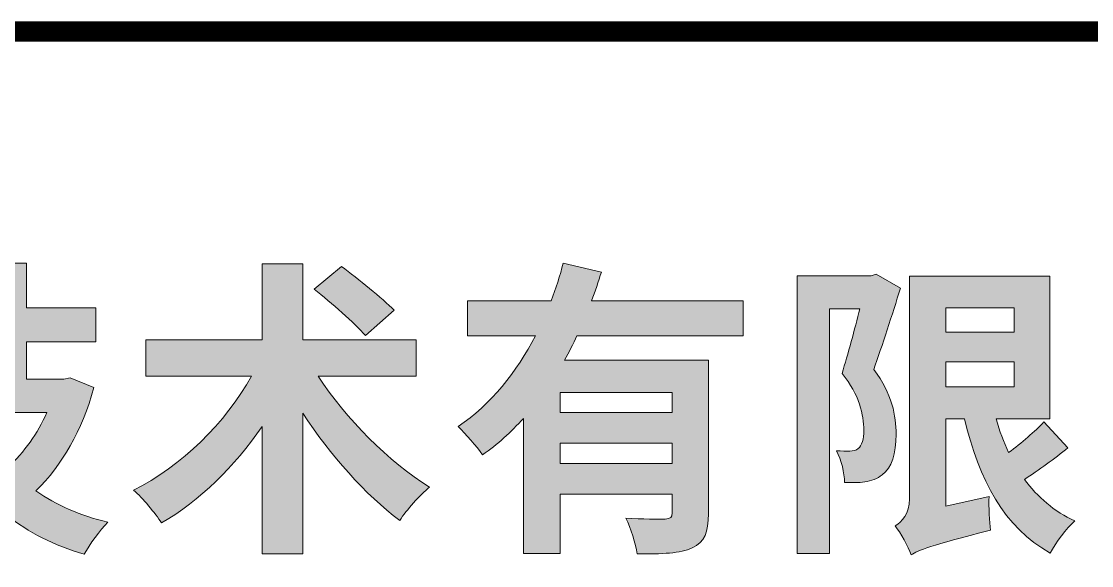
# Model space of a CAD drawing. Extents: x 148 to 221443, y -36682 to 6758.
# Drawn here: x 86883.9 to 87201.2, y -35960.6 to -35799.2 of the extents above; entities that cross this region are included whole.
import ezdxf

# ---------------------------------------------------------------- set-up
doc = ezdxf.new("R2010")
doc.units = 0
doc.header["$LTSCALE"] = 10
doc.header["$MEASUREMENT"] = 0
doc.layers.add('图层 1', color=7, linetype='Continuous')
doc.layers.add('图框层', color=7, linetype='Continuous', lineweight=15)

# ---------------------------------------------------------------- blocks, each defined once
blk = doc.blocks.new('block 5')
at = {"layer": '图层 1', "true_color": 0x0f208a}
h = blk.add_hatch(color=166, dxfattribs=at)
h.dxf.hatch_style = 2
edge = h.paths.add_edge_path()
edge.add_spline(control_points=[(114.862, -147.003), (114.692, -147.052), (114.517, -147.1), (114.343, -147.144), (114.343, -147.144), (114.343, -148.303), (114.343, -148.303), (114.343, -148.584), (114.289, -148.72), (114.124, -148.812), (113.964, -148.899), (113.732, -148.914), (113.392, -148.914), (113.368, -148.769), (113.295, -148.541), (113.227, -148.39), (113.416, -148.395), (113.615, -148.395), (113.679, -148.395), (113.751, -148.395), (113.77, -148.371), (113.77, -148.298), (113.77, -148.298), (113.77, -147.299), (113.77, -147.299), (113.77, -147.299), (113.3, -147.415), (113.3, -147.415), (113.3, -147.415), (113.15, -146.867), (113.15, -146.867), (113.329, -146.833), (113.538, -146.785), (113.77, -146.727), (113.77, -146.727), (113.77, -145.868), (113.77, -145.868), (113.77, -145.868), (113.213, -145.868), (113.213, -145.868), (113.213, -145.868), (113.213, -145.335), (113.213, -145.335), (113.213, -145.335), (113.77, -145.335), (113.77, -145.335), (113.77, -145.335), (113.77, -144.413), (113.77, -144.413), (113.77, -144.413), (114.343, -144.413), (114.343, -144.413), (114.343, -144.413), (114.343, -145.335), (114.343, -145.335), (114.343, -145.335), (114.818, -145.335), (114.818, -145.335), (114.818, -145.335), (114.818, -145.868), (114.818, -145.868), (114.818, -145.868), (114.343, -145.868), (114.343, -145.868), (114.343, -145.868), (114.343, -146.586), (114.343, -146.586), (114.343, -146.586), (114.789, -146.474), (114.789, -146.474), (114.789, -146.474), (114.862, -147.003), (114.862, -147.003)], knot_values=[0, 0, 0, 0, 1, 1, 1, 2, 2, 2, 3, 3, 3, 4, 4, 4, 5, 5, 5, 6, 6, 6, 7, 7, 7, 8, 8, 8, 9, 9, 9, 10, 10, 10, 11, 11, 11, 12, 12, 12, 13, 13, 13, 14, 14, 14, 15, 15, 15, 16, 16, 16, 17, 17, 17, 18, 18, 18, 19, 19, 19, 20, 20, 20, 21, 21, 21, 22, 22, 22, 23, 23, 23, 24, 24, 24, 24], degree=3, periodic=0)
edge = h.paths.add_edge_path()
edge.add_spline(control_points=[(117.549, -146.348), (117.364, -147.023), (117.054, -147.551), (116.646, -147.959), (116.962, -148.182), (117.335, -148.342), (117.767, -148.448), (117.646, -148.565), (117.481, -148.798), (117.398, -148.948), (116.928, -148.807), (116.525, -148.609), (116.191, -148.337), (115.812, -148.599), (115.386, -148.793), (114.915, -148.934), (114.852, -148.778), (114.711, -148.536), (114.605, -148.41), (115.031, -148.308), (115.424, -148.153), (115.764, -147.934), (115.478, -147.609), (115.249, -147.226), (115.075, -146.78), (115.075, -146.78), (115.221, -146.736), (115.221, -146.736), (115.221, -146.736), (114.968, -146.736), (114.968, -146.736), (114.968, -146.736), (114.968, -146.217), (114.968, -146.217), (114.968, -146.217), (115.924, -146.217), (115.924, -146.217), (115.924, -146.217), (115.924, -145.635), (115.924, -145.635), (115.924, -145.635), (114.881, -145.635), (114.881, -145.635), (114.881, -145.635), (114.881, -145.102), (114.881, -145.102), (114.881, -145.102), (115.924, -145.102), (115.924, -145.102), (115.924, -145.102), (115.924, -144.408), (115.924, -144.408), (115.924, -144.408), (116.496, -144.408), (116.496, -144.408), (116.496, -144.408), (116.496, -145.102), (116.496, -145.102), (116.496, -145.102), (117.582, -145.102), (117.582, -145.102), (117.582, -145.102), (117.582, -145.635), (117.582, -145.635), (117.582, -145.635), (116.496, -145.635), (116.496, -145.635), (116.496, -145.635), (116.496, -146.217), (116.496, -146.217), (116.496, -146.217), (117.078, -146.217), (117.078, -146.217), (117.078, -146.217), (117.18, -146.193), (117.18, -146.193), (117.18, -146.193), (117.549, -146.348), (117.549, -146.348)], knot_values=[0, 0, 0, 0, 1, 1, 1, 2, 2, 2, 3, 3, 3, 4, 4, 4, 5, 5, 5, 6, 6, 6, 7, 7, 7, 8, 8, 8, 9, 9, 9, 10, 10, 10, 11, 11, 11, 12, 12, 12, 13, 13, 13, 14, 14, 14, 15, 15, 15, 16, 16, 16, 17, 17, 17, 18, 18, 18, 19, 19, 19, 20, 20, 20, 21, 21, 21, 22, 22, 22, 23, 23, 23, 24, 24, 24, 25, 25, 25, 26, 26, 26, 26], degree=3, periodic=0)
edge = h.paths.add_edge_path()
edge.add_spline(control_points=[(115.638, -146.736), (115.773, -147.056), (115.967, -147.347), (116.21, -147.595), (116.462, -147.352), (116.671, -147.066), (116.816, -146.736), (116.816, -146.736), (115.638, -146.736), (115.638, -146.736)], knot_values=[0, 0, 0, 0, 1, 1, 1, 2, 2, 2, 3, 3, 3, 3], degree=3, periodic=0)
h = blk.add_hatch(color=166, dxfattribs=at)
h.dxf.hatch_style = 2
edge = h.paths.add_edge_path()
edge.add_spline(control_points=[(121.051, -146.169), (121.473, -146.828), (122.157, -147.507), (122.787, -147.9), (122.637, -148.022), (122.428, -148.259), (122.322, -148.419), (121.788, -148.022), (121.24, -147.401), (120.808, -146.746), (120.808, -146.746), (120.808, -148.943), (120.808, -148.943), (120.808, -148.943), (120.173, -148.943), (120.173, -148.943), (120.173, -148.943), (120.173, -146.955), (120.173, -146.955), (119.746, -147.58), (119.203, -148.114), (118.606, -148.458), (118.505, -148.308), (118.311, -148.07), (118.17, -147.949), (118.912, -147.58), (119.61, -146.892), (120.008, -146.169), (120.008, -146.169), (118.359, -146.169), (118.359, -146.169), (118.359, -146.169), (118.359, -145.601), (118.359, -145.601), (118.359, -145.601), (120.173, -145.601), (120.173, -145.601), (120.173, -145.601), (120.173, -144.418), (120.173, -144.418), (120.173, -144.418), (120.808, -144.418), (120.808, -144.418), (120.808, -144.418), (120.808, -145.601), (120.808, -145.601), (120.808, -145.601), (122.579, -145.601), (122.579, -145.601), (122.579, -145.601), (122.579, -146.169), (122.579, -146.169), (122.579, -146.169), (121.051, -146.169), (121.051, -146.169)], knot_values=[0, 0, 0, 0, 1, 1, 1, 2, 2, 2, 3, 3, 3, 4, 4, 4, 5, 5, 5, 6, 6, 6, 7, 7, 7, 8, 8, 8, 9, 9, 9, 10, 10, 10, 11, 11, 11, 12, 12, 12, 13, 13, 13, 14, 14, 14, 15, 15, 15, 16, 16, 16, 17, 17, 17, 18, 18, 18, 18], degree=3, periodic=0)
edge = h.paths.add_edge_path()
edge.add_spline(control_points=[(121.788, -145.534), (121.614, -145.34), (121.255, -145.024), (120.988, -144.811), (120.988, -144.811), (121.415, -144.457), (121.415, -144.457), (121.672, -144.656), (122.05, -144.947), (122.234, -145.141), (122.234, -145.141), (121.788, -145.534), (121.788, -145.534)], knot_values=[0, 0, 0, 0, 1, 1, 1, 2, 2, 2, 3, 3, 3, 4, 4, 4, 4], degree=3, periodic=0)
h = blk.add_hatch(color=166, dxfattribs=at)
h.dxf.hatch_style = 2
edge = h.paths.add_edge_path()
edge.add_spline(control_points=[(125.087, -145.538), (125.028, -145.669), (124.965, -145.795), (124.893, -145.921), (124.893, -145.921), (127.138, -145.921), (127.138, -145.921), (127.138, -145.921), (127.138, -148.317), (127.138, -148.317), (127.138, -148.604), (127.085, -148.759), (126.886, -148.846), (126.697, -148.938), (126.421, -148.943), (126.027, -148.943), (126.003, -148.783), (125.926, -148.541), (125.853, -148.385), (126.1, -148.4), (126.382, -148.4), (126.464, -148.4), (126.547, -148.395), (126.576, -148.371), (126.576, -148.303), (126.576, -148.303), (126.576, -148.012), (126.576, -148.012), (126.576, -148.012), (124.825, -148.012), (124.825, -148.012), (124.825, -148.012), (124.825, -148.938), (124.825, -148.938), (124.825, -148.938), (124.252, -148.938), (124.252, -148.938), (124.252, -148.938), (124.252, -146.828), (124.252, -146.828), (124.059, -147.042), (123.85, -147.236), (123.612, -147.396), (123.53, -147.27), (123.345, -147.061), (123.234, -146.955), (123.748, -146.61), (124.151, -146.101), (124.442, -145.538), (124.442, -145.538), (123.379, -145.538), (123.379, -145.538), (123.379, -145.538), (123.379, -144.995), (123.379, -144.995), (123.379, -144.995), (124.684, -144.995), (124.684, -144.995), (124.762, -144.796), (124.825, -144.602), (124.873, -144.408), (124.873, -144.408), (125.47, -144.544), (125.47, -144.544), (125.421, -144.695), (125.373, -144.845), (125.315, -144.995), (125.315, -144.995), (127.681, -144.995), (127.681, -144.995), (127.681, -144.995), (127.681, -145.538), (127.681, -145.538), (127.681, -145.538), (125.087, -145.538), (125.087, -145.538)], knot_values=[0, 0, 0, 0, 1, 1, 1, 2, 2, 2, 3, 3, 3, 4, 4, 4, 5, 5, 5, 6, 6, 6, 7, 7, 7, 8, 8, 8, 9, 9, 9, 10, 10, 10, 11, 11, 11, 12, 12, 12, 13, 13, 13, 14, 14, 14, 15, 15, 15, 16, 16, 16, 17, 17, 17, 18, 18, 18, 19, 19, 19, 20, 20, 20, 21, 21, 21, 22, 22, 22, 23, 23, 23, 24, 24, 24, 25, 25, 25, 25], degree=3, periodic=0)
h.paths.add_polyline_path([(126.576, -146.426), (124.825, -146.426), (124.825, -146.736), (126.576, -146.736)])
h.paths.add_polyline_path([(126.576, -147.532), (126.576, -147.217), (124.825, -147.217), (124.825, -147.532)])
h = blk.add_hatch(color=166, dxfattribs=at)
h.dxf.hatch_style = 2
edge = h.paths.add_edge_path()
edge.add_spline(control_points=[(130.136, -144.796), (130.01, -145.204), (129.85, -145.694), (129.719, -146.067), (130.01, -146.445), (130.068, -146.79), (130.068, -147.076), (130.068, -147.386), (130.005, -147.595), (129.85, -147.711), (129.777, -147.769), (129.685, -147.799), (129.578, -147.818), (129.491, -147.832), (129.374, -147.832), (129.263, -147.828), (129.263, -147.687), (129.215, -147.474), (129.137, -147.333), (129.219, -147.338), (129.292, -147.343), (129.345, -147.338), (129.394, -147.338), (129.443, -147.328), (129.476, -147.299), (129.535, -147.255), (129.564, -147.149), (129.564, -147.013), (129.564, -146.775), (129.5, -146.465), (129.224, -146.125), (129.316, -145.829), (129.423, -145.437), (129.5, -145.116), (129.5, -145.116), (129.03, -145.116), (129.03, -145.116), (129.03, -145.116), (129.03, -148.934), (129.03, -148.934), (129.03, -148.934), (128.525, -148.934), (128.525, -148.934), (128.525, -148.934), (128.525, -144.602), (128.525, -144.602), (128.525, -144.602), (129.68, -144.602), (129.68, -144.602), (129.68, -144.602), (129.757, -144.578), (129.757, -144.578), (129.757, -144.578), (130.136, -144.796), (130.136, -144.796)], knot_values=[0, 0, 0, 0, 1, 1, 1, 2, 2, 2, 3, 3, 3, 4, 4, 4, 5, 5, 5, 6, 6, 6, 7, 7, 7, 8, 8, 8, 9, 9, 9, 10, 10, 10, 11, 11, 11, 12, 12, 12, 13, 13, 13, 14, 14, 14, 15, 15, 15, 16, 16, 16, 17, 17, 17, 18, 18, 18, 18], degree=3, periodic=0)
edge = h.paths.add_edge_path()
edge.add_spline(control_points=[(132.75, -147.289), (132.542, -147.454), (132.29, -147.639), (132.071, -147.779), (132.275, -148.056), (132.537, -148.283), (132.857, -148.429), (132.731, -148.541), (132.556, -148.769), (132.474, -148.929), (131.751, -148.531), (131.363, -147.784), (131.135, -146.833), (131.135, -146.833), (130.844, -146.833), (130.844, -146.833), (130.844, -146.833), (130.844, -148.196), (130.844, -148.196), (130.844, -148.196), (131.518, -148.046), (131.518, -148.046), (131.513, -148.211), (131.523, -148.448), (131.543, -148.57), (130.597, -148.812), (130.417, -148.885), (130.301, -148.958), (130.257, -148.832), (130.136, -148.604), (130.054, -148.507), (130.155, -148.444), (130.277, -148.313), (130.277, -148.085), (130.277, -148.085), (130.277, -144.607), (130.277, -144.607), (130.277, -144.607), (132.469, -144.607), (132.469, -144.607), (132.469, -144.607), (132.469, -146.833), (132.469, -146.833), (132.469, -146.833), (131.63, -146.833), (131.63, -146.833), (131.683, -147.023), (131.746, -147.197), (131.824, -147.362), (132.023, -147.212), (132.236, -147.032), (132.376, -146.882), (132.376, -146.882), (132.75, -147.289), (132.75, -147.289)], knot_values=[0, 0, 0, 0, 1, 1, 1, 2, 2, 2, 3, 3, 3, 4, 4, 4, 5, 5, 5, 6, 6, 6, 7, 7, 7, 8, 8, 8, 9, 9, 9, 10, 10, 10, 11, 11, 11, 12, 12, 12, 13, 13, 13, 14, 14, 14, 15, 15, 15, 16, 16, 16, 17, 17, 17, 18, 18, 18, 18], degree=3, periodic=0)
h.paths.add_polyline_path([(130.844, -145.102), (130.844, -145.48), (131.911, -145.48), (131.911, -145.102)])
h.paths.add_polyline_path([(130.844, -146.334), (131.911, -146.334), (131.911, -145.946), (130.844, -145.946)])
at = {"layer": '图层 1', "lineweight": 0}
for points in [[(130.844, -145.102), (130.844, -145.48), (131.911, -145.48), (131.911, -145.102), (130.844, -145.102)], [(130.844, -146.334), (131.911, -146.334), (131.911, -145.946), (130.844, -145.946), (130.844, -146.334)], [(126.576, -146.426), (124.825, -146.426), (124.825, -146.736), (126.576, -146.736), (126.576, -146.426)], [(126.576, -147.532), (126.576, -147.217), (124.825, -147.217), (124.825, -147.532), (126.576, -147.532)]]:
    blk.add_lwpolyline(points, dxfattribs=at)
for points, knots in [([(117.549, -146.348), (117.364, -147.023), (117.054, -147.551), (116.646, -147.959), (116.962, -148.182), (117.335, -148.342), (117.767, -148.448), (117.646, -148.565), (117.481, -148.798), (117.398, -148.948), (116.928, -148.807), (116.525, -148.609), (116.191, -148.337), (115.812, -148.599), (115.386, -148.793), (114.915, -148.934), (114.852, -148.778), (114.711, -148.536), (114.605, -148.41), (115.031, -148.308), (115.424, -148.153), (115.764, -147.934), (115.478, -147.609), (115.249, -147.226), (115.075, -146.78), (115.075, -146.78), (115.221, -146.736), (115.221, -146.736), (115.221, -146.736), (114.968, -146.736), (114.968, -146.736), (114.968, -146.736), (114.968, -146.217), (114.968, -146.217), (114.968, -146.217), (115.924, -146.217), (115.924, -146.217), (115.924, -146.217), (115.924, -145.635), (115.924, -145.635), (115.924, -145.635), (114.881, -145.635), (114.881, -145.635), (114.881, -145.635), (114.881, -145.102), (114.881, -145.102), (114.881, -145.102), (115.924, -145.102), (115.924, -145.102), (115.924, -145.102), (115.924, -144.408), (115.924, -144.408), (115.924, -144.408), (116.496, -144.408), (116.496, -144.408), (116.496, -144.408), (116.496, -145.102), (116.496, -145.102), (116.496, -145.102), (117.582, -145.102), (117.582, -145.102), (117.582, -145.102), (117.582, -145.635), (117.582, -145.635), (117.582, -145.635), (116.496, -145.635), (116.496, -145.635), (116.496, -145.635), (116.496, -146.217), (116.496, -146.217), (116.496, -146.217), (117.078, -146.217), (117.078, -146.217), (117.078, -146.217), (117.18, -146.193), (117.18, -146.193), (117.18, -146.193), (117.549, -146.348), (117.549, -146.348)], [0, 0, 0, 0, 1, 1, 1, 2, 2, 2, 3, 3, 3, 4, 4, 4, 5, 5, 5, 6, 6, 6, 7, 7, 7, 8, 8, 8, 9, 9, 9, 10, 10, 10, 11, 11, 11, 12, 12, 12, 13, 13, 13, 14, 14, 14, 15, 15, 15, 16, 16, 16, 17, 17, 17, 18, 18, 18, 19, 19, 19, 20, 20, 20, 21, 21, 21, 22, 22, 22, 23, 23, 23, 24, 24, 24, 25, 25, 25, 26, 26, 26, 26]), ([(121.051, -146.169), (121.473, -146.828), (122.157, -147.507), (122.787, -147.9), (122.637, -148.022), (122.428, -148.259), (122.322, -148.419), (121.788, -148.022), (121.24, -147.401), (120.808, -146.746), (120.808, -146.746), (120.808, -148.943), (120.808, -148.943), (120.808, -148.943), (120.173, -148.943), (120.173, -148.943), (120.173, -148.943), (120.173, -146.955), (120.173, -146.955), (119.746, -147.58), (119.203, -148.114), (118.606, -148.458), (118.505, -148.308), (118.311, -148.07), (118.17, -147.949), (118.912, -147.58), (119.61, -146.892), (120.008, -146.169), (120.008, -146.169), (118.359, -146.169), (118.359, -146.169), (118.359, -146.169), (118.359, -145.601), (118.359, -145.601), (118.359, -145.601), (120.173, -145.601), (120.173, -145.601), (120.173, -145.601), (120.173, -144.418), (120.173, -144.418), (120.173, -144.418), (120.808, -144.418), (120.808, -144.418), (120.808, -144.418), (120.808, -145.601), (120.808, -145.601), (120.808, -145.601), (122.579, -145.601), (122.579, -145.601), (122.579, -145.601), (122.579, -146.169), (122.579, -146.169), (122.579, -146.169), (121.051, -146.169), (121.051, -146.169)], [0, 0, 0, 0, 1, 1, 1, 2, 2, 2, 3, 3, 3, 4, 4, 4, 5, 5, 5, 6, 6, 6, 7, 7, 7, 8, 8, 8, 9, 9, 9, 10, 10, 10, 11, 11, 11, 12, 12, 12, 13, 13, 13, 14, 14, 14, 15, 15, 15, 16, 16, 16, 17, 17, 17, 18, 18, 18, 18]), ([(121.788, -145.534), (121.614, -145.34), (121.255, -145.024), (120.988, -144.811), (120.988, -144.811), (121.415, -144.457), (121.415, -144.457), (121.672, -144.656), (122.05, -144.947), (122.234, -145.141), (122.234, -145.141), (121.788, -145.534), (121.788, -145.534)], [0, 0, 0, 0, 1, 1, 1, 2, 2, 2, 3, 3, 3, 4, 4, 4, 4]), ([(125.087, -145.538), (125.028, -145.669), (124.965, -145.795), (124.893, -145.921), (124.893, -145.921), (127.138, -145.921), (127.138, -145.921), (127.138, -145.921), (127.138, -148.317), (127.138, -148.317), (127.138, -148.604), (127.085, -148.759), (126.886, -148.846), (126.697, -148.938), (126.421, -148.943), (126.027, -148.943), (126.003, -148.783), (125.926, -148.541), (125.853, -148.385), (126.1, -148.4), (126.382, -148.4), (126.464, -148.4), (126.547, -148.395), (126.576, -148.371), (126.576, -148.303), (126.576, -148.303), (126.576, -148.012), (126.576, -148.012), (126.576, -148.012), (124.825, -148.012), (124.825, -148.012), (124.825, -148.012), (124.825, -148.938), (124.825, -148.938), (124.825, -148.938), (124.252, -148.938), (124.252, -148.938), (124.252, -148.938), (124.252, -146.828), (124.252, -146.828), (124.059, -147.042), (123.85, -147.236), (123.612, -147.396), (123.53, -147.27), (123.345, -147.061), (123.234, -146.955), (123.748, -146.61), (124.151, -146.101), (124.442, -145.538), (124.442, -145.538), (123.379, -145.538), (123.379, -145.538), (123.379, -145.538), (123.379, -144.995), (123.379, -144.995), (123.379, -144.995), (124.684, -144.995), (124.684, -144.995), (124.762, -144.796), (124.825, -144.602), (124.873, -144.408), (124.873, -144.408), (125.47, -144.544), (125.47, -144.544), (125.421, -144.695), (125.373, -144.845), (125.315, -144.995), (125.315, -144.995), (127.681, -144.995), (127.681, -144.995), (127.681, -144.995), (127.681, -145.538), (127.681, -145.538), (127.681, -145.538), (125.087, -145.538), (125.087, -145.538)], [0, 0, 0, 0, 1, 1, 1, 2, 2, 2, 3, 3, 3, 4, 4, 4, 5, 5, 5, 6, 6, 6, 7, 7, 7, 8, 8, 8, 9, 9, 9, 10, 10, 10, 11, 11, 11, 12, 12, 12, 13, 13, 13, 14, 14, 14, 15, 15, 15, 16, 16, 16, 17, 17, 17, 18, 18, 18, 19, 19, 19, 20, 20, 20, 21, 21, 21, 22, 22, 22, 23, 23, 23, 24, 24, 24, 25, 25, 25, 25]), ([(130.136, -144.796), (130.01, -145.204), (129.85, -145.694), (129.719, -146.067), (130.01, -146.445), (130.068, -146.79), (130.068, -147.076), (130.068, -147.386), (130.005, -147.595), (129.85, -147.711), (129.777, -147.769), (129.685, -147.799), (129.578, -147.818), (129.491, -147.832), (129.374, -147.832), (129.263, -147.828), (129.263, -147.687), (129.215, -147.474), (129.137, -147.333), (129.219, -147.338), (129.292, -147.343), (129.345, -147.338), (129.394, -147.338), (129.443, -147.328), (129.476, -147.299), (129.535, -147.255), (129.564, -147.149), (129.564, -147.013), (129.564, -146.775), (129.5, -146.465), (129.224, -146.125), (129.316, -145.829), (129.423, -145.437), (129.5, -145.116), (129.5, -145.116), (129.03, -145.116), (129.03, -145.116), (129.03, -145.116), (129.03, -148.934), (129.03, -148.934), (129.03, -148.934), (128.525, -148.934), (128.525, -148.934), (128.525, -148.934), (128.525, -144.602), (128.525, -144.602), (128.525, -144.602), (129.68, -144.602), (129.68, -144.602), (129.68, -144.602), (129.757, -144.578), (129.757, -144.578), (129.757, -144.578), (130.136, -144.796), (130.136, -144.796)], [0, 0, 0, 0, 1, 1, 1, 2, 2, 2, 3, 3, 3, 4, 4, 4, 5, 5, 5, 6, 6, 6, 7, 7, 7, 8, 8, 8, 9, 9, 9, 10, 10, 10, 11, 11, 11, 12, 12, 12, 13, 13, 13, 14, 14, 14, 15, 15, 15, 16, 16, 16, 17, 17, 17, 18, 18, 18, 18]), ([(132.75, -147.289), (132.542, -147.454), (132.29, -147.639), (132.071, -147.779), (132.275, -148.056), (132.537, -148.283), (132.857, -148.429), (132.731, -148.541), (132.556, -148.769), (132.474, -148.929), (131.751, -148.531), (131.363, -147.784), (131.135, -146.833), (131.135, -146.833), (130.844, -146.833), (130.844, -146.833), (130.844, -146.833), (130.844, -148.196), (130.844, -148.196), (130.844, -148.196), (131.518, -148.046), (131.518, -148.046), (131.513, -148.211), (131.523, -148.448), (131.543, -148.57), (130.597, -148.812), (130.417, -148.885), (130.301, -148.958), (130.257, -148.832), (130.136, -148.604), (130.054, -148.507), (130.155, -148.444), (130.277, -148.313), (130.277, -148.085), (130.277, -148.085), (130.277, -144.607), (130.277, -144.607), (130.277, -144.607), (132.469, -144.607), (132.469, -144.607), (132.469, -144.607), (132.469, -146.833), (132.469, -146.833), (132.469, -146.833), (131.63, -146.833), (131.63, -146.833), (131.683, -147.023), (131.746, -147.197), (131.824, -147.362), (132.023, -147.212), (132.236, -147.032), (132.376, -146.882), (132.376, -146.882), (132.75, -147.289), (132.75, -147.289)], [0, 0, 0, 0, 1, 1, 1, 2, 2, 2, 3, 3, 3, 4, 4, 4, 5, 5, 5, 6, 6, 6, 7, 7, 7, 8, 8, 8, 9, 9, 9, 10, 10, 10, 11, 11, 11, 12, 12, 12, 13, 13, 13, 14, 14, 14, 15, 15, 15, 16, 16, 16, 17, 17, 17, 18, 18, 18, 18]), ([(115.638, -146.736), (115.773, -147.056), (115.967, -147.347), (116.21, -147.595), (116.462, -147.352), (116.671, -147.066), (116.816, -146.736), (116.816, -146.736), (115.638, -146.736), (115.638, -146.736)], [0, 0, 0, 0, 1, 1, 1, 2, 2, 2, 3, 3, 3, 3])]:
    blk.add_open_spline(points, degree=3, knots=knots, dxfattribs=at)
blk = doc.blocks.new('block 4')
at = {"layer": '图层 1'}
blk.add_blockref('block 5', (0, 0), dxfattribs=at)
blk = doc.blocks.new('block 2')
at = {"layer": '图层 1'}
blk.add_blockref('block 4', (0, 0), dxfattribs=at)

msp = doc.modelspace()

# ---------------------------------------------------------------- linework, layer by layer
at = {"layer": '图框层', "const_width": 6}
msp.add_lwpolyline([(85619.5265, -36482.2471), (89219.5265, -36482.2471), (89219.5265, -35802.2471), (85619.5265, -35802.2471)], close=True, dxfattribs=at)

# ---------------------------------------------------------------- block references
at = {"layer": '图层 1', "xscale": 19, "yscale": 19, "zscale": 19}
msp.add_blockref('block 2', (84671.9863, -33127.2216), dxfattribs=at)

doc.saveas('drawing.dxf')
